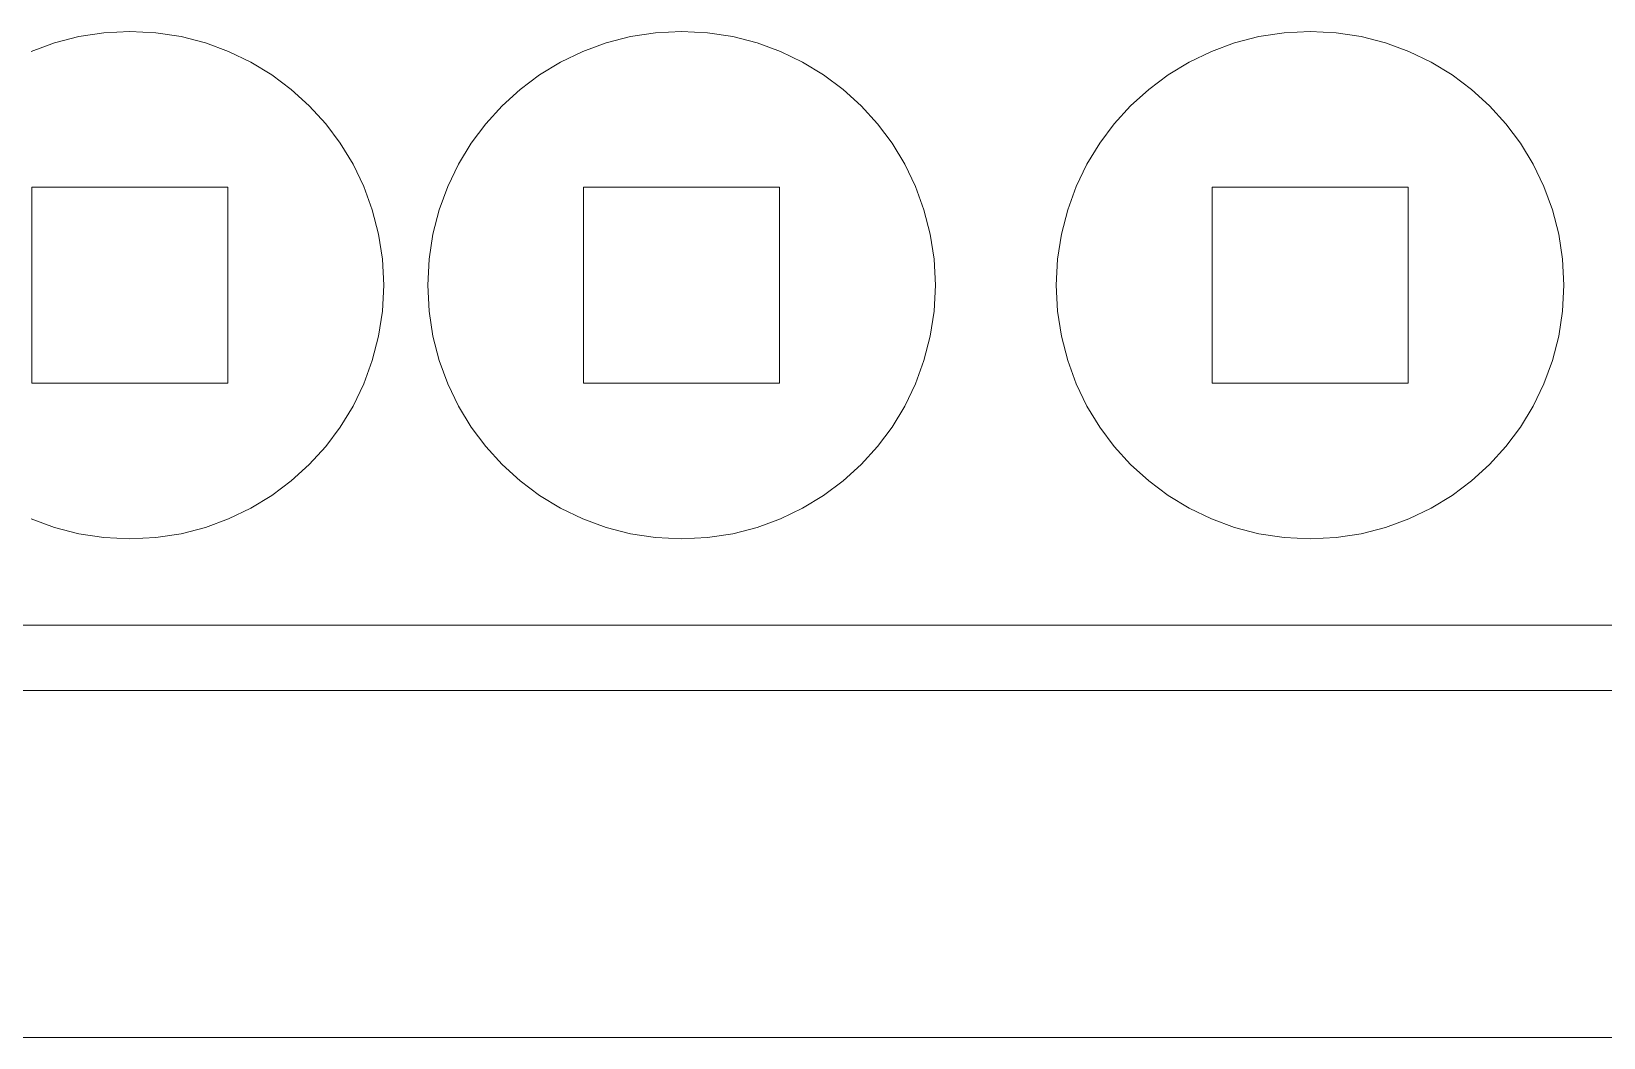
# Model space of a CAD drawing. Header units: centimetres. Extents: x -43.9 to 43.9, y -33.6 to 33.6.
# Drawn here: x -10.905 to -8.473, y 0.851 to 2.408 of the extents above; entities that cross this region are included whole.
import ezdxf

# ---------------------------------------------------------------- set-up
doc = ezdxf.new("R2010")
doc.units = ezdxf.units.CM
doc.header["$MEASUREMENT"] = 0
doc.layers.add('Camada 1', color=7, linetype='Continuous')

msp = doc.modelspace()

# ---------------------------------------------------------------- linework, layer by layer
at = {"layer": 'Camada 1', "color": 2, "lineweight": 9}
for points in [[(-10.75291, 2.40849), (-10.75291, 2.40849), (-10.79306, 2.40647), (-10.79306, 2.40647)], [(-10.71276, 2.40647), (-10.71276, 2.40647), (-10.75291, 2.40849), (-10.75291, 2.40849)], [(-9.8993, 2.40849), (-9.8993, 2.40849), (-9.93945, 2.40647), (-9.93945, 2.40647)], [(-9.85915, 2.40647), (-9.85915, 2.40647), (-9.8993, 2.40849), (-9.8993, 2.40849)], [(-8.92676, 2.40849), (-8.92676, 2.40849), (-8.96691, 2.40647), (-8.96691, 2.40647)], [(-8.88661, 2.40647), (-8.88661, 2.40647), (-8.92676, 2.40849), (-8.92676, 2.40849)], [(-10.86969, 2.39084), (-10.86969, 2.39084), (-10.90577, 2.37763), (-10.90577, 2.37763)], [(-10.83206, 2.40052), (-10.83206, 2.40052), (-10.86969, 2.39084), (-10.86969, 2.39084)], [(-10.79306, 2.40647), (-10.79306, 2.40647), (-10.83206, 2.40052), (-10.83206, 2.40052)], [(-10.67378, 2.40052), (-10.67378, 2.40052), (-10.71276, 2.40647), (-10.71276, 2.40647)], [(-10.63614, 2.39084), (-10.63614, 2.39084), (-10.67378, 2.40052), (-10.67378, 2.40052)], [(-10.60007, 2.37763), (-10.60007, 2.37763), (-10.63614, 2.39084), (-10.63614, 2.39084)], [(-10.01607, 2.39084), (-10.01607, 2.39084), (-10.05216, 2.37763), (-10.05216, 2.37763)], [(-9.97845, 2.40052), (-9.97845, 2.40052), (-10.01607, 2.39084), (-10.01607, 2.39084)], [(-9.93945, 2.40647), (-9.93945, 2.40647), (-9.97845, 2.40052), (-9.97845, 2.40052)], [(-9.82017, 2.40052), (-9.82017, 2.40052), (-9.85915, 2.40647), (-9.85915, 2.40647)], [(-9.78253, 2.39084), (-9.78253, 2.39084), (-9.82017, 2.40052), (-9.82017, 2.40052)], [(-9.74646, 2.37763), (-9.74646, 2.37763), (-9.78253, 2.39084), (-9.78253, 2.39084)], [(-9.04354, 2.39084), (-9.04354, 2.39084), (-9.07962, 2.37763), (-9.07962, 2.37763)], [(-9.00591, 2.40052), (-9.00591, 2.40052), (-9.04354, 2.39084), (-9.04354, 2.39084)], [(-8.96691, 2.40647), (-8.96691, 2.40647), (-9.00591, 2.40052), (-9.00591, 2.40052)], [(-8.84763, 2.40052), (-8.84763, 2.40052), (-8.88661, 2.40647), (-8.88661, 2.40647)], [(-8.80999, 2.39084), (-8.80999, 2.39084), (-8.84763, 2.40052), (-8.84763, 2.40052)], [(-8.77392, 2.37763), (-8.77392, 2.37763), (-8.80999, 2.39084), (-8.80999, 2.39084)], [(-10.56574, 2.36109), (-10.56574, 2.36109), (-10.60007, 2.37763), (-10.60007, 2.37763)], [(-10.53336, 2.34142), (-10.53336, 2.34142), (-10.56574, 2.36109), (-10.56574, 2.36109)], [(-10.08649, 2.36109), (-10.08649, 2.36109), (-10.11887, 2.34142), (-10.11887, 2.34142)], [(-10.05216, 2.37763), (-10.05216, 2.37763), (-10.08649, 2.36109), (-10.08649, 2.36109)], [(-9.71212, 2.36109), (-9.71212, 2.36109), (-9.74646, 2.37763), (-9.74646, 2.37763)], [(-9.67975, 2.34142), (-9.67975, 2.34142), (-9.71212, 2.36109), (-9.71212, 2.36109)], [(-9.11395, 2.36109), (-9.11395, 2.36109), (-9.14633, 2.34142), (-9.14633, 2.34142)], [(-9.07962, 2.37763), (-9.07962, 2.37763), (-9.11395, 2.36109), (-9.11395, 2.36109)], [(-8.73959, 2.36109), (-8.73959, 2.36109), (-8.77392, 2.37763), (-8.77392, 2.37763)], [(-8.70721, 2.34142), (-8.70721, 2.34142), (-8.73959, 2.36109), (-8.73959, 2.36109)], [(-10.50313, 2.31882), (-10.50313, 2.31882), (-10.53336, 2.34142), (-10.53336, 2.34142)], [(-10.11887, 2.34142), (-10.11887, 2.34142), (-10.14909, 2.31882), (-10.14909, 2.31882)], [(-9.64952, 2.31882), (-9.64952, 2.31882), (-9.67975, 2.34142), (-9.67975, 2.34142)], [(-9.14633, 2.34142), (-9.14633, 2.34142), (-9.17655, 2.31882), (-9.17655, 2.31882)], [(-8.67698, 2.31882), (-8.67698, 2.31882), (-8.70721, 2.34142), (-8.70721, 2.34142)], [(-10.47524, 2.29348), (-10.47524, 2.29348), (-10.50313, 2.31882), (-10.50313, 2.31882)], [(-10.14909, 2.31882), (-10.14909, 2.31882), (-10.17699, 2.29348), (-10.17699, 2.29348)], [(-9.62163, 2.29348), (-9.62163, 2.29348), (-9.64952, 2.31882), (-9.64952, 2.31882)], [(-9.17655, 2.31882), (-9.17655, 2.31882), (-9.20445, 2.29348), (-9.20445, 2.29348)], [(-8.64909, 2.29348), (-8.64909, 2.29348), (-8.67698, 2.31882), (-8.67698, 2.31882)], [(-10.44989, 2.26558), (-10.44989, 2.26558), (-10.47524, 2.29348), (-10.47524, 2.29348)], [(-10.17699, 2.29348), (-10.17699, 2.29348), (-10.20233, 2.26558), (-10.20233, 2.26558)], [(-9.59628, 2.26558), (-9.59628, 2.26558), (-9.62163, 2.29348), (-9.62163, 2.29348)], [(-9.20445, 2.29348), (-9.20445, 2.29348), (-9.22979, 2.26558), (-9.22979, 2.26558)], [(-8.62374, 2.26558), (-8.62374, 2.26558), (-8.64909, 2.29348), (-8.64909, 2.29348)], [(-10.42728, 2.23536), (-10.42728, 2.23536), (-10.44989, 2.26558), (-10.44989, 2.26558)], [(-10.20233, 2.26558), (-10.20233, 2.26558), (-10.22493, 2.23536), (-10.22493, 2.23536)], [(-9.57367, 2.23536), (-9.57367, 2.23536), (-9.59628, 2.26558), (-9.59628, 2.26558)], [(-9.22979, 2.26558), (-9.22979, 2.26558), (-9.25239, 2.23536), (-9.25239, 2.23536)], [(-8.60113, 2.23536), (-8.60113, 2.23536), (-8.62374, 2.26558), (-8.62374, 2.26558)], [(-10.40761, 2.20298), (-10.40761, 2.20298), (-10.42728, 2.23536), (-10.42728, 2.23536)], [(-10.22493, 2.23536), (-10.22493, 2.23536), (-10.2446, 2.20298), (-10.2446, 2.20298)], [(-9.554, 2.20298), (-9.554, 2.20298), (-9.57367, 2.23536), (-9.57367, 2.23536)], [(-9.25239, 2.23536), (-9.25239, 2.23536), (-9.27206, 2.20298), (-9.27206, 2.20298)], [(-8.58146, 2.20298), (-8.58146, 2.20298), (-8.60113, 2.23536), (-8.60113, 2.23536)], [(-10.39108, 2.16865), (-10.39108, 2.16865), (-10.40761, 2.20298), (-10.40761, 2.20298)], [(-10.2446, 2.20298), (-10.2446, 2.20298), (-10.26114, 2.16865), (-10.26114, 2.16865)], [(-9.53747, 2.16865), (-9.53747, 2.16865), (-9.554, 2.20298), (-9.554, 2.20298)], [(-9.27206, 2.20298), (-9.27206, 2.20298), (-9.2886, 2.16865), (-9.2886, 2.16865)], [(-8.56493, 2.16865), (-8.56493, 2.16865), (-8.58146, 2.20298), (-8.58146, 2.20298)], [(-10.37787, 2.13258), (-10.37787, 2.13258), (-10.39108, 2.16865), (-10.39108, 2.16865)], [(-10.26114, 2.16865), (-10.26114, 2.16865), (-10.27435, 2.13258), (-10.27435, 2.13258)], [(-9.52426, 2.13258), (-9.52426, 2.13258), (-9.53747, 2.16865), (-9.53747, 2.16865)], [(-9.2886, 2.16865), (-9.2886, 2.16865), (-9.30181, 2.13258), (-9.30181, 2.13258)], [(-8.55172, 2.13258), (-8.55172, 2.13258), (-8.56493, 2.16865), (-8.56493, 2.16865)], [(-10.3682, 2.09494), (-10.3682, 2.09494), (-10.37787, 2.13258), (-10.37787, 2.13258)], [(-10.27435, 2.13258), (-10.27435, 2.13258), (-10.28403, 2.09494), (-10.28403, 2.09494)], [(-9.51459, 2.09494), (-9.51459, 2.09494), (-9.52426, 2.13258), (-9.52426, 2.13258)], [(-9.30181, 2.13258), (-9.30181, 2.13258), (-9.31149, 2.09494), (-9.31149, 2.09494)], [(-8.54205, 2.09494), (-8.54205, 2.09494), (-8.55172, 2.13258), (-8.55172, 2.13258)], [(-10.36225, 2.05594), (-10.36225, 2.05594), (-10.3682, 2.09494), (-10.3682, 2.09494)], [(-10.28403, 2.09494), (-10.28403, 2.09494), (-10.28998, 2.05594), (-10.28998, 2.05594)], [(-9.50864, 2.05594), (-9.50864, 2.05594), (-9.51459, 2.09494), (-9.51459, 2.09494)], [(-9.31149, 2.09494), (-9.31149, 2.09494), (-9.31744, 2.05594), (-9.31744, 2.05594)], [(-8.5361, 2.05594), (-8.5361, 2.05594), (-8.54205, 2.09494), (-8.54205, 2.09494)], [(-10.36021, 2.01579), (-10.36021, 2.01579), (-10.36225, 2.05594), (-10.36225, 2.05594)], [(-10.28998, 2.05594), (-10.28998, 2.05594), (-10.292, 2.01579), (-10.292, 2.01579)], [(-9.5066, 2.01579), (-9.5066, 2.01579), (-9.50864, 2.05594), (-9.50864, 2.05594)], [(-9.31744, 2.05594), (-9.31744, 2.05594), (-9.31946, 2.01579), (-9.31946, 2.01579)], [(-8.53406, 2.01579), (-8.53406, 2.01579), (-8.5361, 2.05594), (-8.5361, 2.05594)], [(-10.36225, 1.97564), (-10.36225, 1.97564), (-10.36021, 2.01579), (-10.36021, 2.01579)], [(-10.292, 2.01579), (-10.292, 2.01579), (-10.28998, 1.97564), (-10.28998, 1.97564)], [(-9.50864, 1.97564), (-9.50864, 1.97564), (-9.5066, 2.01579), (-9.5066, 2.01579)], [(-9.31946, 2.01579), (-9.31946, 2.01579), (-9.31744, 1.97564), (-9.31744, 1.97564)], [(-8.5361, 1.97564), (-8.5361, 1.97564), (-8.53406, 2.01579), (-8.53406, 2.01579)], [(-10.3682, 1.93666), (-10.3682, 1.93666), (-10.36225, 1.97564), (-10.36225, 1.97564)], [(-10.28998, 1.97564), (-10.28998, 1.97564), (-10.28403, 1.93666), (-10.28403, 1.93666)], [(-9.51459, 1.93666), (-9.51459, 1.93666), (-9.50864, 1.97564), (-9.50864, 1.97564)], [(-9.31744, 1.97564), (-9.31744, 1.97564), (-9.31149, 1.93666), (-9.31149, 1.93666)], [(-8.54205, 1.93666), (-8.54205, 1.93666), (-8.5361, 1.97564), (-8.5361, 1.97564)], [(-10.37787, 1.89902), (-10.37787, 1.89902), (-10.3682, 1.93666), (-10.3682, 1.93666)], [(-10.28403, 1.93666), (-10.28403, 1.93666), (-10.27435, 1.89902), (-10.27435, 1.89902)], [(-9.52426, 1.89902), (-9.52426, 1.89902), (-9.51459, 1.93666), (-9.51459, 1.93666)], [(-9.31149, 1.93666), (-9.31149, 1.93666), (-9.30181, 1.89902), (-9.30181, 1.89902)], [(-8.55172, 1.89902), (-8.55172, 1.89902), (-8.54205, 1.93666), (-8.54205, 1.93666)], [(-10.39108, 1.86293), (-10.39108, 1.86293), (-10.37787, 1.89902), (-10.37787, 1.89902)], [(-10.27435, 1.89902), (-10.27435, 1.89902), (-10.26114, 1.86295), (-10.26114, 1.86295)], [(-9.53747, 1.86293), (-9.53747, 1.86293), (-9.52426, 1.89902), (-9.52426, 1.89902)], [(-9.30181, 1.89902), (-9.30181, 1.89902), (-9.2886, 1.86295), (-9.2886, 1.86295)], [(-8.56493, 1.86293), (-8.56493, 1.86293), (-8.55172, 1.89902), (-8.55172, 1.89902)], [(-10.40761, 1.8286), (-10.40761, 1.8286), (-10.39108, 1.86293), (-10.39108, 1.86293)], [(-10.26114, 1.86295), (-10.26114, 1.86295), (-10.2446, 1.82862), (-10.2446, 1.82862)], [(-9.554, 1.8286), (-9.554, 1.8286), (-9.53747, 1.86293), (-9.53747, 1.86293)], [(-9.2886, 1.86295), (-9.2886, 1.86295), (-9.27206, 1.82862), (-9.27206, 1.82862)], [(-8.58146, 1.8286), (-8.58146, 1.8286), (-8.56493, 1.86293), (-8.56493, 1.86293)], [(-10.42728, 1.79624), (-10.42728, 1.79624), (-10.40761, 1.8286), (-10.40761, 1.8286)], [(-10.2446, 1.82862), (-10.2446, 1.82862), (-10.22493, 1.79624), (-10.22493, 1.79624)], [(-9.57367, 1.79624), (-9.57367, 1.79624), (-9.554, 1.8286), (-9.554, 1.8286)], [(-9.27206, 1.82862), (-9.27206, 1.82862), (-9.25239, 1.79624), (-9.25239, 1.79624)], [(-8.60113, 1.79624), (-8.60113, 1.79624), (-8.58146, 1.8286), (-8.58146, 1.8286)], [(-10.44989, 1.766), (-10.44989, 1.766), (-10.42728, 1.79624), (-10.42728, 1.79624)], [(-10.22493, 1.79624), (-10.22493, 1.79624), (-10.20233, 1.76601), (-10.20233, 1.76601)], [(-9.59628, 1.766), (-9.59628, 1.766), (-9.57367, 1.79624), (-9.57367, 1.79624)], [(-9.25239, 1.79624), (-9.25239, 1.79624), (-9.22979, 1.76601), (-9.22979, 1.76601)], [(-8.62374, 1.766), (-8.62374, 1.766), (-8.60113, 1.79624), (-8.60113, 1.79624)], [(-10.47524, 1.73812), (-10.47524, 1.73812), (-10.44989, 1.766), (-10.44989, 1.766)], [(-10.20233, 1.76601), (-10.20233, 1.76601), (-10.17699, 1.73812), (-10.17699, 1.73812)], [(-9.62163, 1.73812), (-9.62163, 1.73812), (-9.59628, 1.766), (-9.59628, 1.766)], [(-9.22979, 1.76601), (-9.22979, 1.76601), (-9.20445, 1.73812), (-9.20445, 1.73812)], [(-8.64909, 1.73812), (-8.64909, 1.73812), (-8.62374, 1.766), (-8.62374, 1.766)], [(-10.50313, 1.71277), (-10.50313, 1.71277), (-10.47524, 1.73812), (-10.47524, 1.73812)], [(-10.17699, 1.73812), (-10.17699, 1.73812), (-10.14909, 1.71277), (-10.14909, 1.71277)], [(-9.64952, 1.71277), (-9.64952, 1.71277), (-9.62163, 1.73812), (-9.62163, 1.73812)], [(-9.20445, 1.73812), (-9.20445, 1.73812), (-9.17655, 1.71277), (-9.17655, 1.71277)], [(-8.67698, 1.71277), (-8.67698, 1.71277), (-8.64909, 1.73812), (-8.64909, 1.73812)], [(-10.53336, 1.69016), (-10.53336, 1.69016), (-10.50313, 1.71277), (-10.50313, 1.71277)], [(-10.14909, 1.71277), (-10.14909, 1.71277), (-10.11887, 1.69016), (-10.11887, 1.69016)], [(-9.67975, 1.69016), (-9.67975, 1.69016), (-9.64952, 1.71277), (-9.64952, 1.71277)], [(-9.17655, 1.71277), (-9.17655, 1.71277), (-9.14633, 1.69016), (-9.14633, 1.69016)], [(-8.70721, 1.69016), (-8.70721, 1.69016), (-8.67698, 1.71277), (-8.67698, 1.71277)], [(-10.56574, 1.67049), (-10.56574, 1.67049), (-10.53336, 1.69016), (-10.53336, 1.69016)], [(-10.11887, 1.69016), (-10.11887, 1.69016), (-10.08649, 1.67049), (-10.08649, 1.67049)], [(-9.71212, 1.67049), (-9.71212, 1.67049), (-9.67975, 1.69016), (-9.67975, 1.69016)], [(-9.14633, 1.69016), (-9.14633, 1.69016), (-9.11395, 1.67049), (-9.11395, 1.67049)], [(-8.73959, 1.67049), (-8.73959, 1.67049), (-8.70721, 1.69016), (-8.70721, 1.69016)], [(-10.60007, 1.65396), (-10.60007, 1.65396), (-10.56574, 1.67049), (-10.56574, 1.67049)], [(-10.08649, 1.67049), (-10.08649, 1.67049), (-10.05216, 1.65396), (-10.05216, 1.65396)], [(-9.74646, 1.65396), (-9.74646, 1.65396), (-9.71212, 1.67049), (-9.71212, 1.67049)], [(-9.11395, 1.67049), (-9.11395, 1.67049), (-9.07962, 1.65396), (-9.07962, 1.65396)], [(-8.77392, 1.65396), (-8.77392, 1.65396), (-8.73959, 1.67049), (-8.73959, 1.67049)], [(-10.90577, 1.65396), (-10.90577, 1.65396), (-10.86969, 1.64075), (-10.86969, 1.64075)], [(-10.86969, 1.64075), (-10.86969, 1.64075), (-10.83206, 1.63108), (-10.83206, 1.63108)], [(-10.83206, 1.63108), (-10.83206, 1.63108), (-10.79306, 1.62513), (-10.79306, 1.62513)], [(-10.71276, 1.62513), (-10.71276, 1.62513), (-10.67378, 1.63108), (-10.67378, 1.63108)], [(-10.67378, 1.63108), (-10.67378, 1.63108), (-10.63614, 1.64075), (-10.63614, 1.64075)], [(-10.63614, 1.64075), (-10.63614, 1.64075), (-10.60007, 1.65396), (-10.60007, 1.65396)], [(-10.05216, 1.65396), (-10.05216, 1.65396), (-10.01607, 1.64075), (-10.01607, 1.64075)], [(-10.01607, 1.64075), (-10.01607, 1.64075), (-9.97845, 1.63108), (-9.97845, 1.63108)], [(-9.97845, 1.63108), (-9.97845, 1.63108), (-9.93945, 1.62513), (-9.93945, 1.62513)], [(-9.85915, 1.62513), (-9.85915, 1.62513), (-9.82017, 1.63108), (-9.82017, 1.63108)], [(-9.82017, 1.63108), (-9.82017, 1.63108), (-9.78253, 1.64075), (-9.78253, 1.64075)], [(-9.78253, 1.64075), (-9.78253, 1.64075), (-9.74646, 1.65396), (-9.74646, 1.65396)], [(-9.07962, 1.65396), (-9.07962, 1.65396), (-9.04354, 1.64075), (-9.04354, 1.64075)], [(-9.04354, 1.64075), (-9.04354, 1.64075), (-9.00591, 1.63108), (-9.00591, 1.63108)], [(-9.00591, 1.63108), (-9.00591, 1.63108), (-8.96691, 1.62513), (-8.96691, 1.62513)], [(-8.88661, 1.62513), (-8.88661, 1.62513), (-8.84763, 1.63108), (-8.84763, 1.63108)], [(-8.84763, 1.63108), (-8.84763, 1.63108), (-8.80999, 1.64075), (-8.80999, 1.64075)], [(-8.80999, 1.64075), (-8.80999, 1.64075), (-8.77392, 1.65396), (-8.77392, 1.65396)], [(-10.79306, 1.62513), (-10.79306, 1.62513), (-10.75291, 1.62309), (-10.75291, 1.62309)], [(-10.75291, 1.62309), (-10.75291, 1.62309), (-10.71276, 1.62513), (-10.71276, 1.62513)], [(-9.93945, 1.62513), (-9.93945, 1.62513), (-9.8993, 1.62309), (-9.8993, 1.62309)], [(-9.8993, 1.62309), (-9.8993, 1.62309), (-9.85915, 1.62513), (-9.85915, 1.62513)], [(-8.96691, 1.62513), (-8.96691, 1.62513), (-8.92676, 1.62309), (-8.92676, 1.62309)], [(-8.92676, 1.62309), (-8.92676, 1.62309), (-8.88661, 1.62513), (-8.88661, 1.62513)], [(-12.15205, 1.48954), (-12.15205, 1.48954), (-7.10238, 1.48939), (-7.10238, 1.48939)]]:
    msp.add_open_spline(points, degree=3, dxfattribs=at)
at = {"layer": 'Camada 1', "lineweight": 9}
for points in [[(-10.90464, 2.1675), (-10.90464, 2.1675), (-10.60119, 2.1675), (-10.60119, 2.1675)], [(-10.90464, 1.86407), (-10.90464, 1.86407), (-10.90464, 2.1675), (-10.90464, 2.1675)], [(-10.60119, 2.1675), (-10.60119, 2.1675), (-10.60119, 1.86407), (-10.60119, 1.86407)], [(-10.05103, 2.1675), (-10.05103, 2.1675), (-9.74758, 2.1675), (-9.74758, 2.1675)], [(-10.05103, 1.86407), (-10.05103, 1.86407), (-10.05103, 2.1675), (-10.05103, 2.1675)], [(-9.74758, 2.1675), (-9.74758, 2.1675), (-9.74758, 1.86407), (-9.74758, 1.86407)], [(-9.07849, 2.1675), (-9.07849, 2.1675), (-8.77504, 2.1675), (-8.77504, 2.1675)], [(-9.07849, 1.86407), (-9.07849, 1.86407), (-9.07849, 2.1675), (-9.07849, 2.1675)], [(-8.77504, 2.1675), (-8.77504, 2.1675), (-8.77504, 1.86407), (-8.77504, 1.86407)], [(-10.60119, 1.86407), (-10.60119, 1.86407), (-10.90464, 1.86407), (-10.90464, 1.86407)], [(-9.74758, 1.86407), (-9.74758, 1.86407), (-10.05103, 1.86407), (-10.05103, 1.86407)], [(-8.77504, 1.86407), (-8.77504, 1.86407), (-9.07849, 1.86407), (-9.07849, 1.86407)]]:
    msp.add_open_spline(points, degree=3, dxfattribs=at)
at = {"layer": 'Camada 1', "color": 3, "lineweight": 9}
for points in [[(-5.18938, 1.38848), (-5.18938, 1.38848), (-12.40514, 1.38829), (-12.40514, 1.38829)], [(-12.37222, 0.8513), (-12.37222, 0.8513), (-5.73009, 0.8513), (-5.73009, 0.8513)]]:
    msp.add_open_spline(points, degree=3, dxfattribs=at)

doc.saveas('drawing.dxf')
